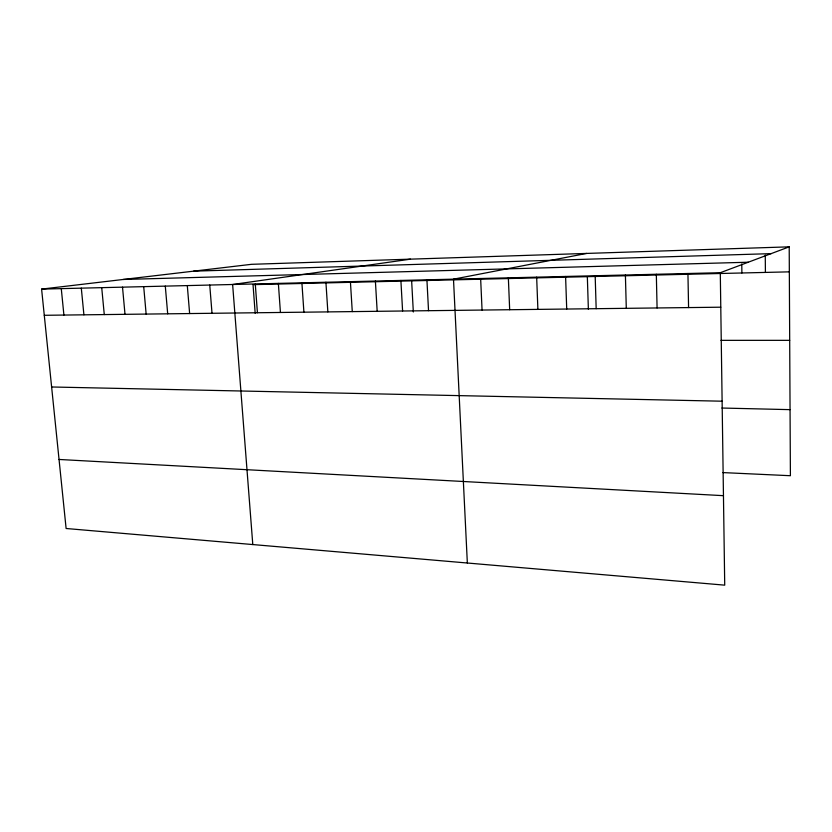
<?xml version="1.0" encoding="UTF-8"?>
<svg xmlns="http://www.w3.org/2000/svg" width="832" height="832" viewBox="0 0 832 832"><rect width="100%" height="100%" fill="white"/><g stroke="black" fill="none" stroke-linecap="round" stroke-linejoin="round"><path stroke-width="1.25" d="M720.294 272.719L724.724 585.156L66.113 528.497L41.6 289.11L720.294 272.719L789.204 246.844L790.4 475.717L722.842 472.586M586.612 253.427L453.492 279.167L467.345 563.014M410.467 259.158L232.627 284.502L252.793 544.554M41.6 289.11L251.514 264.316L789.204 246.844M193.606 271.159L771.129 253.635M123.271 279.469L748.249 262.226M789.339 271.846L253.032 284.648L255.174 313.279M44.283 315.297L720.782 307.195M720.959 340.35L789.693 340.34M51.626 386.984L722.114 401.201M721.926 408.034L790.057 409.646M59.041 459.462L723.455 495.674M61.277 288.631L63.908 315.058M81.307 288.153L83.907 314.818M101.722 287.664L104.27 314.569M122.512 287.154L125.008 314.33M143.707 286.645L146.141 314.07M165.298 286.125L167.69 313.81M187.304 285.594L189.634 313.55M209.747 285.054L212.014 313.279M255.278 283.951L257.421 312.738M278.356 283.39L280.436 312.468M301.902 282.828L303.909 312.187M325.915 282.246L327.85 311.896M350.407 281.653L352.269 311.605M375.388 281.05L377.177 311.303M400.889 280.436L402.594 311.002M411.642 280.862L413.327 311.99M426.92 279.812L428.532 310.69M480.636 278.512L482.061 310.055M508.352 277.836L509.673 309.722M536.661 277.16L537.888 309.379M565.594 276.463L566.717 309.036M595.171 275.746L596.17 308.682M587.34 276.671L588.37 309.275M625.404 275.018L626.288 308.318M656.323 274.269L657.082 307.954M687.939 273.51L688.574 307.58M741.78 263.921L741.884 272.979M765.263 255.06L765.409 272.418"/></g></svg>
